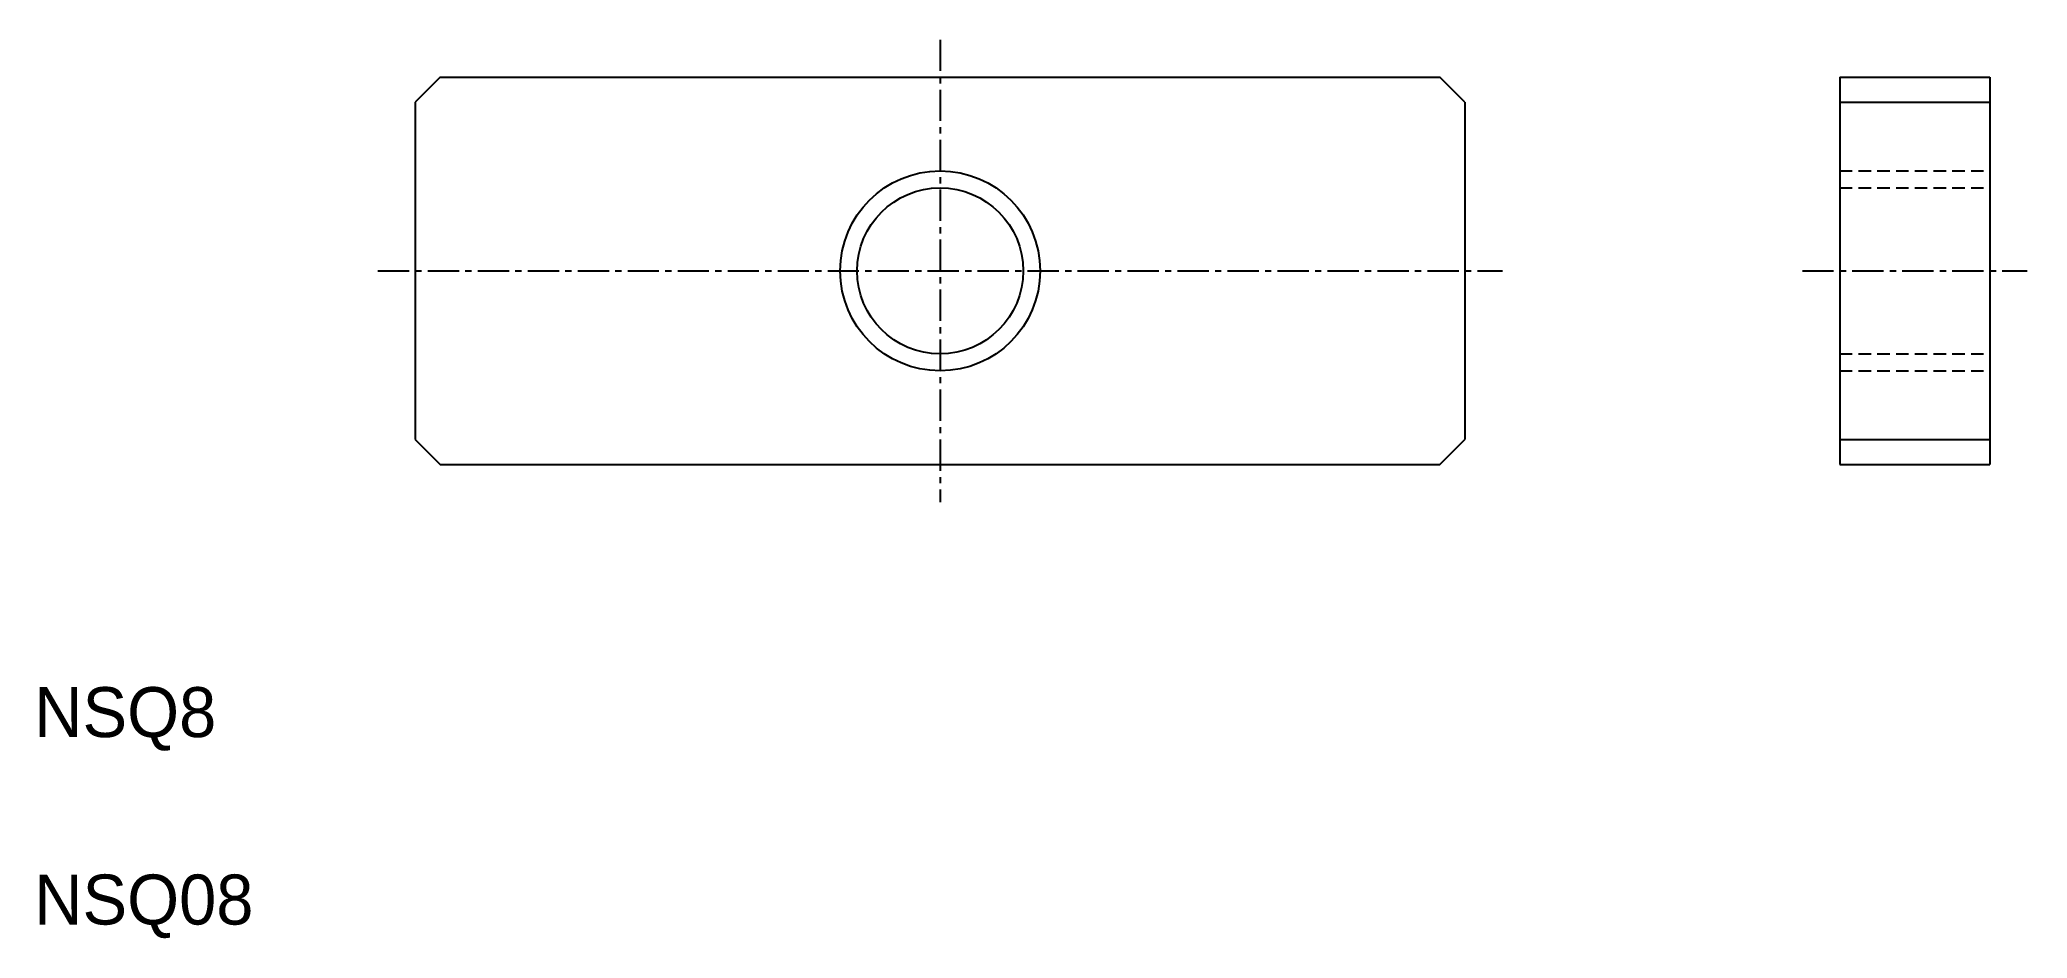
# Model space of a CAD drawing. Extents: x 5.2 to 84.7, y 4.5 to 40.4.
import ezdxf

# ---------------------------------------------------------------- set-up
doc = ezdxf.new("R2010")
doc.units = 0
doc.linetypes.add('CENTER', pattern=[2, 1.25, -0.25, 0.25, -0.25])
doc.linetypes.add('DASHED', pattern=[0.75, 0.5, -0.25])
doc.layers.get('0').update_dxf_attribs({"linetype": 'CONTINUOUS'})
doc.layers.add('CENTER', color=1, linetype='CENTER')

msp = doc.modelspace()

# ---------------------------------------------------------------- linework, layer by layer
at = {"color": 7, "linetype": 'CONTINUOUS'}
for p, q in [((21.248, 38.908), (20.248, 37.908)), ((21.248, 38.908), (61.248, 38.908)), ((31.248, 38.908), (31.248, 38.908)), ((41.248, 38.908), (41.248, 38.908)), ((62.248, 37.908), (61.248, 38.908)), ((77.248, 38.908), (77.248, 23.408)), ((77.248, 38.908), (83.248, 38.908)), ((83.248, 38.908), (83.248, 23.408)), ((20.248, 37.908), (20.248, 24.408)), ((62.248, 37.908), (62.248, 24.408)), ((77.248, 37.908), (83.248, 37.908)), ((20.248, 24.408), (21.248, 23.408)), ((61.248, 23.408), (62.248, 24.408)), ((77.248, 24.408), (83.248, 24.408)), ((21.248, 23.408), (61.248, 23.408)), ((77.248, 23.408), (83.248, 23.408))]:
    msp.add_line(p, q, dxfattribs=at)
at = {"color": 3, "linetype": 'DASHED'}
for p, q in [((77.248, 35.158), (83.248, 35.158)), ((77.248, 34.481), (83.248, 34.481)), ((77.248, 27.834), (83.248, 27.834)), ((77.248, 27.158), (83.248, 27.158))]:
    msp.add_line(p, q, dxfattribs=at)
at = {"color": 3, "linetype": 'CONTINUOUS'}
msp.add_circle((41.248, 31.158), 4, dxfattribs=at)
at = {"color": 7, "linetype": 'CONTINUOUS'}
msp.add_circle((41.248, 31.158), 3.324, dxfattribs=at)
at = {"layer": 'CENTER', "color": 1, "linetype": 'CENTER'}
for p, q in [((41.248, 40.408), (41.248, 21.908)), ((18.748, 31.158), (63.748, 31.158)), ((75.748, 31.158), (84.748, 31.158))]:
    msp.add_line(p, q, dxfattribs=at)

# ---------------------------------------------------------------- texts
at = {"color": 7, "linetype": 'CONTINUOUS'}
for s, p in [('NSQ8', (5, 12.5)), ('NSQ08', (5, 5))]:
    msp.add_text(s, height=2, dxfattribs=at).set_placement(p)

doc.saveas('drawing.dxf')
